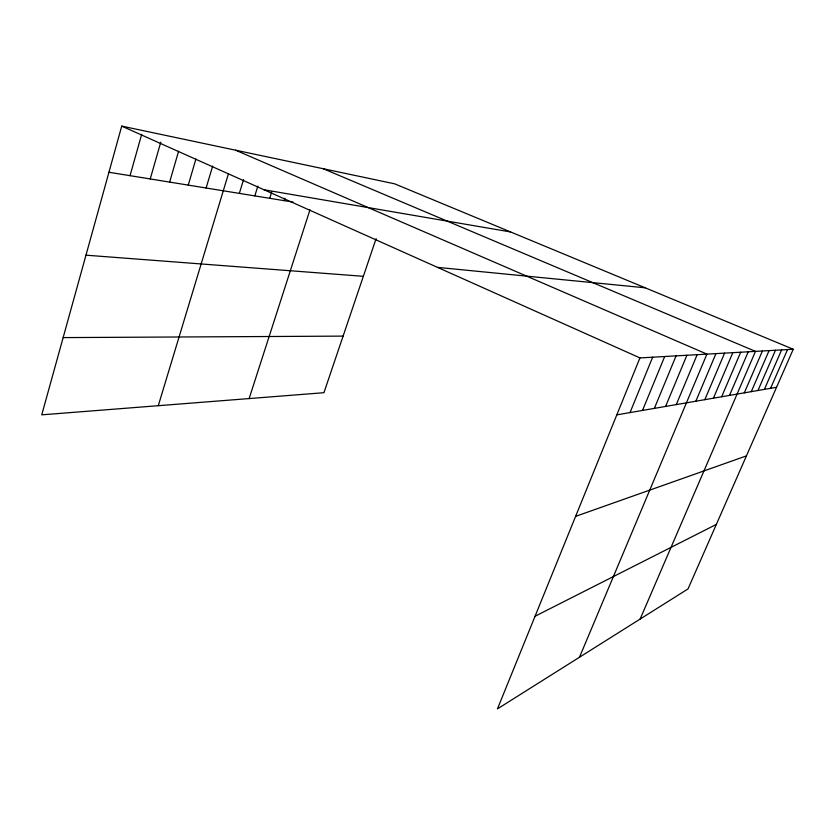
<?xml version="1.0" encoding="UTF-8"?>
<svg xmlns="http://www.w3.org/2000/svg" width="835" height="835" viewBox="0 0 835 835"><rect width="100%" height="100%" fill="white"/><g stroke="black" fill="none" stroke-linecap="round" stroke-linejoin="round"><path stroke-width="1.25" d="M793.25 349.249L639.934 357.912L497.451 708.884L688.019 588.925L793.25 349.249L394.663 183.836L121.722 126.116L41.75 414.838L323.938 392.7L376.094 238.674M130.041 175.684L141.689 134.32M150.248 178.951L160.769 142.18M169.63 182.093L178.596 151.239M188.24 185.109L195.933 158.984M206.109 188L212.664 166.071M158.285 405.695L228.498 173.565M239.342 193.386L243.538 179.702M254.821 195.891L257.848 186.121M269.747 198.312L271.678 192.123M284.151 200.64L284.923 198.208M249.133 398.566L309.973 209.815M630.018 412.584L652.657 357.192M642.512 410.423L664.681 356.514M654.358 408.378L676.079 355.867M665.589 406.436L686.892 355.261M676.277 404.599L697.162 354.677M579.48 657.249L706.921 354.123L235.574 150.196M695.847 401.217L715.95 353.612M704.834 399.662L724.571 353.132M713.424 398.18L732.817 352.662M721.638 396.761L740.697 352.213M729.519 395.404L748.243 351.786M640.121 619.079L755.477 351.378L323.218 168.722M744.309 392.847L762.407 350.992M751.27 391.646L769.066 350.616M757.961 390.498L775.475 350.251M764.39 389.381L781.623 349.907M770.58 388.317L787.551 349.562M535.068 616.24L716.336 524.422M575.597 516.374L746.427 455.889M616.804 414.87L776.55 387.283M63.147 337.601L343.091 336.119M85.974 255.176L363.35 276.312M437.509 267.367L645.173 287.793M108.947 172.26L293.002 202.08M263.996 189.764L510.644 231.963M121.722 126.116L639.934 357.912"/></g></svg>
